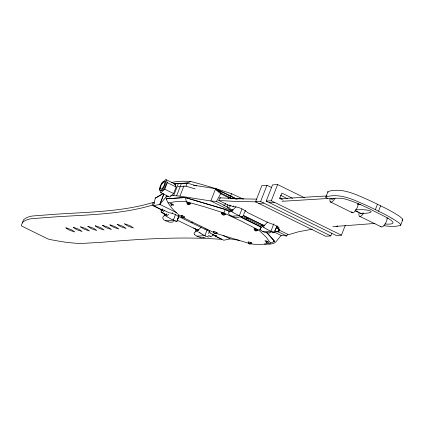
<?xml version="1.0" encoding="UTF-8"?>
<svg xmlns="http://www.w3.org/2000/svg" width="424" height="424" viewBox="0 0 424 424"><rect width="100%" height="100%" fill="white"/><g stroke="black" fill="none" stroke-linecap="round" stroke-linejoin="round"><path stroke-width="0.64" d="M261.82 224.524L261.783 225.542M164.21 213.447L164.178 214.544M172.441 212.779L172.149 213.399A6.137 1.622 19.6 0 0 169.128 212.747L162.312 209.578L161.629 209.721L153.488 205.725L155.311 198.135L163.224 193.439M161.629 209.721L161.74 209.244M239.221 240.323L230.147 238.903L223.803 240.228L215.646 236.226L215.758 235.749M383.879 225.732C389.338 226.389 395.433 226.983 400.638 225.261L400.235 223.983L398.719 222.611L391.903 218.243M400.638 225.261L402.715 219.855L402.673 219.091L399.604 216.33L393.981 212.837A61.035 11.596 21.5 0 0 385.384 208.152L372.611 201.882A60.902 11.57 21.5 0 0 362.281 197.277C351.703 192.496 339.534 187.97 327.948 191.547L325.786 197.457C329.257 200.298 334.213 197.695 338.394 198.257C340.09 198.204 341.802 198.268 343.472 198.602C353.229 201.056 362.393 205.46 371.461 209.737C375.5 212.493 407.708 225.494 384.907 224.026M195.835 228.748L195.756 230.036M171.593 205.64L172.224 204.087M266.601 242.878L267.237 241.32M210.028 232.818A6.137 1.622 19.6 0 0 209.371 231.668L209.668 230.852M171.089 205.386L171.704 203.88M266.118 242.602L266.712 241.113M171.656 182.516A157.85 31.471 21.3 0 1 190.556 181.424A157.85 31.471 21.3 0 1 231.531 193.715L230.624 196.121L228.361 195.443M245.077 211.391L245.417 210.495M276.676 226.819L277.058 225.801M178.954 216.054L178.774 216.526M276.623 226.951L274.423 232.591L271.811 232.808M245.003 211.592L243.593 214.502M391.893 218.243A61.035 11.596 21.5 0 0 383.307 213.558L375.378 209.647L377.455 204.236M378.547 211.2L380.63 205.794M172.149 213.399A5.682 1.5 19.6 0 1 178.069 216.277L178.366 215.493M176.829 212.737L159.837 204.4L163.881 193.996L159.837 204.4L153.488 205.725M205.084 228.647L204.866 229.198L178.064 216.272M263.256 224.99L263.15 225.266L262.292 224.847M212.572 234.806L221.906 239.385C181.811 236.332 141.558 238.935 101.575 242.295L81.641 243.45A125.822 25.085 21.3 0 1 74.889 243.169L69.61 242.671A124.031 24.73 21.3 0 1 62.365 241.733A127.629 25.445 21.3 0 1 60.335 241.404L50.08 239.565A5.47 1.092 21.3 0 1 49.523 239.422L48.961 239.258A3.228 0.641 21.3 0 1 47.048 238.516L22.705 226.564A3.18 0.636 21.3 0 1 21.566 225.844L21.327 225.584A5.47 1.092 21.3 0 1 21.232 225.409L22.414 222.796A124.863 24.894 21.3 0 1 24.91 220.74L27.152 219.743A125.822 25.085 21.3 0 1 31.249 218.72L50.504 217.231C84.445 214.708 119.308 215.021 152.168 205.168L153.223 202.465L154.696 203.191M160.124 187.816L159.424 189.608L160.828 192.708L169.77 197.091L173.58 193.561L176.14 186.995L174.704 183.878L165.943 179.58L161.984 183.041L161.518 184.233M160.828 192.708L164.788 189.242L167.347 182.68L165.943 179.58M159.837 204.4L165.975 197.081L166.696 195.236M164.544 210.293A4.441 1.701 -63.9 0 1 161.952 212.604A4.441 1.701 -63.9 0 1 161.168 210.394L162.62 210.299L162.885 209.62M175.202 185.161L175.886 183.412L183.629 183.735M171.095 195.692L173.66 195.639L178.451 183.353M173.66 195.639L176.623 195.787L181.408 183.502M176.623 195.787L179.951 196.137L184.021 185.696M178.107 186.687L185.988 186.157L187.18 183.094L190.567 181.43M173.321 220.141C170.48 218.874 167.507 216.971 165.069 215.472C161.306 216.113 162.636 220.586 165.869 220.644L173.321 220.141L175.642 214.184M229.384 211.322L225.34 209.334L185.426 197.579L186.327 201.681L204.67 206.848L223.883 212.97L241.998 221.503L258.757 230.11L266.023 237L270.523 243.063L274.726 241.468L267.009 232.665M178.393 216.208L178.605 215.657M176.771 221.593L178.843 216.277M176.808 221.551L178.748 216.595M236.894 199.116L215.62 188.675L210.834 200.96L179.951 196.137M196.943 236.173L204.893 235.638L207.214 229.676M277.943 226.655A4.441 1.701 -63.9 0 1 277.126 228.292L279.204 228.149L277.762 226.776L274.604 224.98L266.94 222.065L247.669 212.609C243.726 209.18 238.293 206.727 233.083 206.679L230.688 205.502L229.236 205.598L218.784 200.472L219.839 197.769L238.134 198.808L256.817 199.126M225.34 209.334L223.883 212.97M229.236 205.598L229.501 204.924M239.878 216.86L237.997 217.454L235.373 217.411L231.774 216.394L231.414 216.224L231.61 215.726M241.982 208.963L239.359 215.689L231.414 216.224M246.275 217.486L245.989 218.212L249.413 218.53M331.822 233.2L330.768 235.903L325.669 236.248L255.534 201.829L261.857 185.611L266.961 185.267L271.683 187.588M255.534 201.829L260.633 201.49L266.961 185.267M345.332 225.181L341.431 235.182L336.333 235.527L266.198 201.114L272.521 184.896L277.619 184.551L304.803 197.886M266.198 201.114L271.296 200.769L277.619 184.551M263.177 231.223L262.986 231.716L270.936 231.181L273.793 223.846M337.515 225.748L337.165 226.649L336.099 226.125M276.369 227.619L275.017 230.184M178.695 216.728L177.46 219.076M266.325 242.088L266.155 242.517M230.168 210.447L210.834 200.96L216.463 201.48L220.618 193.731A1.187 0.419 -58.9 0 1 221.28 193.264L232.151 198.575M224.031 205.084A5.92 2.268 -63.9 0 0 223.989 205.417L224.598 205.47L225.637 203.536M228.234 198.692L228.759 197.722A1.034 0.398 -63.9 0 0 228.902 197.335M277.211 231.531L278.616 231.976L279.654 230.041M274.116 232.013L281.144 235.463L286.772 235.983L287.663 234.318M325.738 197.192L325.865 196.953C337.456 193.381 349.625 197.907 360.209 202.683A60.902 11.57 21.5 0 1 370.534 207.288L375.378 209.647M267.639 221.985L263.961 225.913M235.956 206.679L233.03 209.901M201.209 227.052L198.607 229.803M281.144 235.463L275.807 241.929L273.74 243.445L269.887 244.171L264.359 244.076M402.715 219.855L402.01 220.321M174.285 184.281L174.704 183.878M166.971 214.369L166.42 214.825M198.48 229.914L197.971 230.327M232.983 209.938L232.368 210.437M258.757 230.11L260.749 228.753M162.477 193.996L156.361 197.621A1.187 0.97 -24.9 0 0 155.237 198.082M195.178 231.785L196.015 231.313M229.649 211.841L230.486 211.369M261.221 227.333L262.058 226.861M230.698 211.253L231.313 210.903L232.214 211.666M196.227 231.197L196.842 230.847L197.743 231.615M262.271 226.745L262.885 226.395L263.786 227.158M165.975 197.081L168.381 196.111M153.223 202.465C120.363 212.318 85.5 212.005 51.553 214.528L32.303 216.017A125.822 25.085 21.3 0 0 28.191 217.035L25.97 218.037A124.863 24.894 21.3 0 0 23.442 220.088L22.287 222.706A5.47 1.092 21.3 0 0 22.382 222.881L22.43 222.945M185.511 197.361L166.086 198.829L168.095 202.858L175.928 201.638L186.327 201.681M270.523 243.063C264.057 244.611 257.151 244.913 250.621 243.8M191.134 222.457L192.819 222.107M215.646 236.226L216.33 236.083A5.92 2.268 -63.9 0 0 216.765 235.384M312.186 229.198L298.676 231.732L288.521 234.689L278.701 229.872M173.739 183.672L175.886 183.412M332.798 226.639L374.943 223.443M326.931 195.952L279.941 198.708M327.757 198.506L282.13 201.294M174.598 183.82L186.963 182.988L196.683 185.94M176.676 183.799L177.333 183.756M178.647 183.666L187.18 183.094M170.591 195.888L171.195 195.846M258.725 203.398L263.823 203.054M269.383 202.677L274.487 202.333M278.78 229.506L279.506 229.453L277.126 228.292M273.215 241.569L274.726 241.468L266.728 232.67M357.485 204.384L360.495 204.288M355.381 209.79C360.57 209.838 366.31 209.037 371.111 211.353L370.873 212.148L368.721 212.917L361.486 213.818L354.983 210.627M387.981 218.583L386.985 218.62M256.419 201.829L237.085 201.511L218.784 200.472M193.477 185.203L215.62 188.675M188.457 203.101L189.867 203.356A2.147 1.5 -57.2 0 1 187.991 204.294A2.147 1.5 -57.2 0 1 187.042 202.847L187.217 202.879M188.442 203.255L188.791 203.319M189.321 203.414L190.206 203.573A2.147 1.5 -57.2 0 1 188.431 204.522A2.147 1.5 -57.2 0 1 187.382 203.303M251.268 243.498A1.998 0.398 21.3 0 0 251.437 242.978A1.998 0.398 21.3 0 0 248.909 241.961A1.998 0.398 21.3 0 0 248.411 242.348L248.591 242.38M250.001 242.634L251.241 242.857A2.147 1.5 -57.2 0 1 249.36 243.795A2.147 1.5 -57.2 0 1 248.411 242.348M250.87 242.947L251.575 243.074A2.147 1.5 -57.2 0 1 249.816 244.028A2.147 1.5 -57.2 0 1 248.756 242.851M248.936 243.35L215.959 233.359M185.988 186.157L195.215 188.924M222.065 213.055L221.604 212.875A2.147 2.104 23.8 0 0 225.282 214.316L224.593 214.046M222.754 213.325L223.209 213.505M223.671 213.685L224.132 213.866M222.017 213.155L221.556 212.975A2.147 2.104 23.8 0 0 225.234 214.417L224.545 214.147M213.844 231.684L213.383 231.504A2.147 2.104 23.8 0 0 217.062 232.946L215.684 232.405M213.797 231.785L213.336 231.605A2.147 2.104 23.8 0 0 217.019 233.046L216.558 232.866M214.157 232.691L182.887 217.427M359.722 216.362L380.964 226.713M204.893 235.638L208.375 237.074L207.972 236.634M355.99 210.935L356.452 211.163M356.907 211.391L357.368 211.613M357.829 211.841L358.291 212.064M292.539 198.31L281.891 193.084L279.782 198.49L283.142 200.139M280.338 195.173L287.435 198.655M279.506 197.87L281.282 198.739M271.296 200.769L341.431 235.182M260.633 201.49L330.768 235.903M215.328 189.231A1.177 1.081 -71.8 0 1 216.447 189.199L236.544 199.026M217.136 190.191L221.238 192.204M232.956 197.955L234.133 198.533M231.986 198.681L228.912 197.171A5.92 2.268 -63.9 0 0 228.404 197.43M228.759 197.722L220.618 193.731L215.381 189.332M219.839 197.769L220.825 198.252M216.463 201.48L224.598 205.47M278.616 231.976L286.772 235.983M223.989 205.417L227.582 207.177M227.46 207.707L232.755 210.304M243.339 215.498L264.512 225.886M274.508 230.794L276.273 231.658M243.042 215.403L261.433 224.423M242.475 216.489L261.221 225.69M241.521 217.289L261.173 226.946M229.882 211.825L225.255 209.551L185.426 197.579L166.086 198.829L166.478 199.259M240.291 216.945L261.089 227.163M167.347 182.68L176.14 186.995M164.788 189.242L173.58 193.561M223.119 235.453L230.147 238.903M209.959 232.956L216.33 236.083M152.168 205.168L162.62 210.299M161.168 210.394L161.767 210.686M161.396 212.366L166.69 214.963M177.274 220.157L198.448 230.55M208.449 235.453L210.214 236.322M330.291 201.851L352.392 212.763M196.911 229.994L193.598 227.879M181.875 216.887C176.289 213.468 171.556 208.438 168.095 202.858M164.295 213.934L162.339 212.647M255.412 229.193L254.819 228.812A2.147 1.473 -79.8 0 0 255.54 230.767A2.147 1.473 -79.8 0 0 257.193 230.338A1.998 0.398 21.3 0 0 257.055 229.686A1.998 0.398 21.3 0 0 254.421 228.737A1.998 0.398 21.3 0 0 254.559 229.389M256.748 230.052L257.193 230.338M255.163 229.214L254.421 228.737A2.147 1.473 -79.8 0 0 255.057 230.635A2.147 1.473 -79.8 0 0 256.626 230.449M182.415 216.039L181.822 215.657A2.147 1.473 -79.8 0 0 182.548 217.613A2.147 1.473 -79.8 0 0 184.202 217.183A1.998 0.398 21.3 0 0 184.016 216.51A1.998 0.398 21.3 0 0 181.355 215.578A1.998 0.398 21.3 0 0 181.689 216.309M183.756 216.897L184.202 217.183M182.166 216.06L181.424 215.583A2.147 1.473 -79.8 0 0 182.066 217.48A2.147 1.473 -79.8 0 0 183.634 217.295M162.212 212.541L161.841 212.207M216.457 189.184L221.291 193.243M195.999 230.497L195.803 230.168M164.438 215.016L164.231 214.677M161.692 212.042L161.507 211.767M328.112 192.353L327.816 191.781M262.006 225.997L261.804 225.61M230.444 210.516L230.227 210.103M231.536 193.715A157.85 31.471 21.3 0 1 242.825 198.925M387.154 217.682A5.92 2.268 -63.9 0 1 384.51 224.9A5.92 2.268 -63.9 0 1 380.699 226.241M335.061 198.082A5.92 2.268 -63.9 0 1 331.08 202.168A5.92 2.268 -63.9 0 1 330.158 198.411M333.603 198.273A2.963 1.134 -63.9 0 1 331.552 198.236M363.776 212.88A5.92 2.268 -63.9 0 1 359.965 216.404A5.92 2.268 -63.9 0 1 359.176 212.657M358.121 203.297A5.92 2.268 -63.9 0 1 355.45 210.717A5.92 2.268 -63.9 0 1 351.623 211.804M362.223 213.012A2.963 1.134 -63.9 0 1 360.57 213.049M279.506 229.453A4.441 1.701 -63.9 0 1 276.077 231.308M230.688 205.502A4.441 1.701 -63.9 0 1 227.821 207.924A4.441 1.701 -63.9 0 1 227.465 204.755M233.507 205.905A4.441 1.701 -63.9 0 1 233.083 206.679M272.786 231.515A6.954 0.392 31.4 0 1 273.978 232.4M274.37 232.622A6.339 0.429 29 0 1 273.708 232.522M273.443 232.363A6.037 0.355 27.7 0 1 271.031 231.25M271.228 231.403A6.18 0.514 26.9 0 1 264.618 227.884M264.126 224.964A5.92 1.86 -59.1 0 1 263.113 225.78M262.853 226.48A5.915 2.449 -72.5 0 1 262.244 225.616M264.481 227.879A6.954 0.731 24.7 0 1 263.415 226.994M232.553 209.472A5.92 1.86 -59.1 0 1 231.541 210.288M231.281 210.988A5.915 2.449 -72.5 0 1 230.672 210.124M232.909 212.387A6.954 0.731 24.7 0 1 231.843 211.502M239.655 215.911A6.18 0.514 26.9 0 1 233.046 212.392M242.661 217.062A6.18 0.419 29 0 1 239.756 215.98M241.537 216.251A6.954 0.392 31.4 0 1 242.406 216.908M235.108 199.248A6.18 0.334 27.4 0 1 235.32 199.338M237.202 198.978A6.954 3.371 17.4 0 1 239.168 198.379M239.226 198.448A6.18 2.867 15 0 1 243.683 198.957M269.176 232.93A6.18 2.703 14.5 0 1 263.034 231.69A6.037 2.639 14.5 0 1 260.818 230.147M270.872 232.495A6.954 3.185 14.7 0 1 269.118 232.866M231.467 216.198A6.18 2.703 14.5 0 1 228.658 213.065A6.954 3.116 13.2 0 1 229.548 211.793M278.006 231.923A5.92 2.268 -63.9 0 1 278.425 230.015M230.1 210.14A5.703 2.645 -34.2 0 1 229.617 209.143M260.861 230.147A6.339 2.809 14.1 0 1 260.214 228.552M260.177 228.547A6.954 3.116 13.2 0 1 261.12 227.285M263.945 225.716A5.682 0.758 22.9 0 1 263.177 225.287M230.449 208.862A6.005 0.8 22.9 0 1 230.418 208.825M173.559 221.641A6.63 3.212 17.4 0 1 168.529 221.932M168.513 221.741A6.037 2.676 14.4 0 1 165.355 220.692M205.502 236.852A6.954 3.371 17.4 0 1 203.334 237.583M203.244 237.488A6.339 2.942 15 0 1 200.091 237.286M200.086 237.239A6.037 2.676 14.4 0 1 194.696 234.567M204.787 235.564A6.037 0.323 27.4 0 1 201.988 234.127M196.81 230.937A5.92 2.454 -72.7 0 1 196.211 230.147M198.162 229.304A5.915 1.818 -58.5 0 1 197.091 230.195M194.515 234.61A6.63 2.889 10.1 0 1 195.427 231.907M202.116 234.138A6.339 0.398 27.4 0 1 199.768 232.845M200.192 232.983A6.954 0.535 27.2 0 1 198.501 231.954M204.919 229.214A5.682 1.5 19.6 0 1 209.377 231.668M209.17 232.029A5.703 2.062 -74.5 0 1 208.486 233.555M195.862 230.094A5.189 2.396 -36.1 0 1 195.846 229.983M168.72 214.369A5.703 2.242 -53.1 0 1 166.261 215.816M162.747 208.878A5.92 2.268 -63.9 0 1 162.312 209.578M165.238 215.445A5.92 2.454 -72.7 0 1 164.639 214.655M166.59 213.813A5.915 1.818 -58.5 0 1 165.519 214.698M164.289 214.602A5.189 2.396 -36.1 0 1 164.274 214.491M175.547 221.164A6.037 0.323 27.4 0 1 173.215 220.072M176.866 221.381A6.63 0.398 27.8 0 1 174.704 220.634M213.558 231.864A1.998 0.398 21.3 0 1 214.205 231.546A1.998 0.398 21.3 0 1 216.706 232.585A1.998 0.398 21.3 0 1 216.404 233.052M265.509 241.399A1.998 0.398 21.3 0 1 266.092 240.917A1.998 0.398 21.3 0 1 268.678 242.274A1.998 0.398 21.3 0 1 266.087 241.696M221.964 213.367A1.998 0.398 21.3 0 1 222.287 212.885A1.998 0.398 21.3 0 1 224.927 213.956A1.998 0.398 21.3 0 1 224.482 214.39M187.042 202.847A1.998 0.398 21.3 0 1 187.578 202.471A1.998 0.398 21.3 0 1 190.127 203.52A1.998 0.398 21.3 0 1 189.782 203.976M170.273 204.018A1.998 0.398 21.3 0 1 171.307 203.748A1.998 0.398 21.3 0 1 173.665 205.062A1.998 0.398 21.3 0 1 171.073 204.463M164.724 181.689A5.003 1.913 -63.9 0 1 165.201 186.783A5.003 1.913 -63.9 0 1 160.754 190.148M213.357 234.249A4.441 1.701 -63.9 0 1 210.039 236.036M65.9 227.836L68.068 229.389A10.091 2.014 21.3 0 0 70.432 230.55L74.757 231.954L72.589 230.402A10.091 2.014 21.3 0 0 70.225 229.241L65.948 227.805M73.246 227.344L75.414 228.891A10.091 2.014 21.3 0 0 77.778 230.052L82.108 231.462L79.935 229.909A10.091 2.014 21.3 0 0 77.571 228.748L73.246 227.344M80.581 226.845L82.749 228.398A10.091 2.014 21.3 0 0 85.113 229.559L89.438 230.963L87.27 229.416A10.091 2.014 21.3 0 0 84.906 228.255L80.581 226.845M87.916 226.352L90.084 227.905A10.091 2.014 21.3 0 0 92.448 229.066L96.773 230.471L94.605 228.918A10.091 2.014 21.3 0 0 92.241 227.757L87.916 226.352M95.252 225.859L97.419 227.407A10.091 2.014 21.3 0 0 99.783 228.568L104.108 229.978L101.94 228.425A10.091 2.014 21.3 0 0 99.576 227.264L95.299 225.822M102.587 225.361L104.755 226.914A10.091 2.014 21.3 0 0 107.118 228.075L111.443 229.479L109.275 227.932A10.091 2.014 21.3 0 0 106.912 226.771L102.587 225.361M109.922 224.868L112.09 226.421A10.091 2.014 21.3 0 0 114.454 227.582L118.778 228.987L116.611 227.434A10.091 2.014 21.3 0 0 114.247 226.273L109.922 224.868M117.252 224.376L119.42 225.923A10.091 2.014 21.3 0 0 121.789 227.084L126.114 228.494L123.946 226.941A10.091 2.014 21.3 0 0 121.582 225.78L117.252 224.376M124.587 223.877L126.755 225.43A10.091 2.014 21.3 0 0 129.124 226.591L133.449 227.995L131.281 226.443A10.091 2.014 21.3 0 0 128.917 225.287L124.64 223.846M162.646 187.991A3.593 1.378 -63.9 0 0 164.146 182.521A3.593 1.378 -63.9 0 0 160.68 186.602A3.593 1.378 -63.9 0 0 162.646 187.991M162.62 188.987A5.003 1.913 -63.9 0 0 164.846 181.313A5.003 1.913 -63.9 0 0 160.007 186.814A5.003 1.913 -63.9 0 0 162.62 188.987"/></g></svg>
